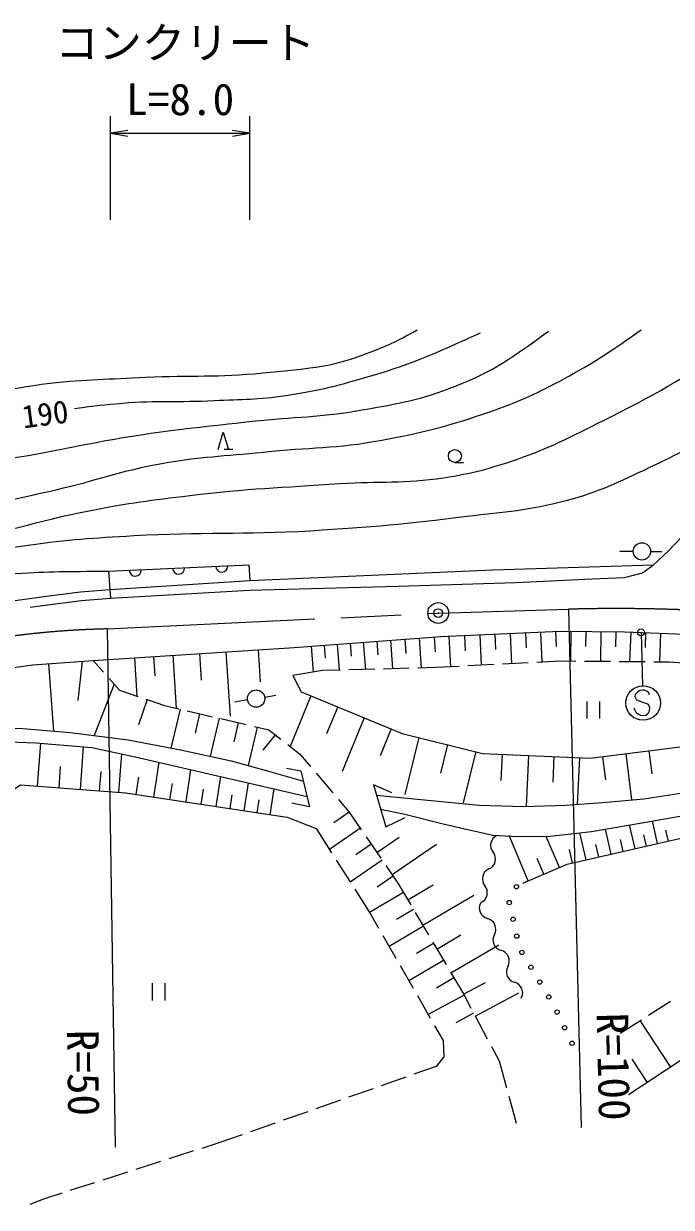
# Model space of a CAD drawing. Units: millimetres at full size, sheet at 1:1000; details may follow other scales. Extents: x 40000 to 680000, y 20000 to 380000.
# Drawn here: x 344309 to 381693, y 242950 to 311335 of the extents above; entities that cross this region are included whole.
import ezdxf
from ezdxf.enums import TextEntityAlignment as Align

# ---------------------------------------------------------------- set-up
doc = ezdxf.new("R2010")
doc.units = ezdxf.units.MM
doc.header["$LTSCALE"] = 1000
doc.header["$PDMODE"] = 32
doc.header["$PDSIZE"] = 500
doc.linetypes.add('CHAIN', pattern=[18.5, 12, -1.5, 3.5, -1.5])
for name, color, linetype, lineweight in [('M-BGD', 7, 'Continuous', 13), ('M-BMK', 2, 'CHAIN', 13), ('M-BMK-SRVR', 3, 'Continuous', 13), ('M-STR-HTXT', 7, 'Continuous', 13), ('M-STR-STRC', 7, 'Continuous', 13)]:
    doc.layers.add(name, color=color, linetype=linetype, lineweight=lineweight)
doc.styles.add('ＭＳ ゴシック', font='')
doc.styles.get('ＭＳ ゴシック').set_extended_font_data('MS Gothic')

# ---------------------------------------------------------------- blocks, each defined once
blk = doc.blocks.new('open_arrow')
at = {"color": 0, "linetype": 'Continuous', "lineweight": -2}
blk.add_lwpolyline([(7.5, 1.25), (0, 0), (7.5, -1.25)], dxfattribs=at)

msp = doc.modelspace()

# ---------------------------------------------------------------- linework, layer by layer
at = {"layer": 'M-BGD'}
for p, q in [((355530, 286727), (355830, 287727)), ((355830, 287727), (356130, 286727)), ((356380, 286727), (355880, 286727)), ((369201, 285983), (369701, 285983)), ((379493, 280847), (378730, 280847)), ((380493, 280847), (381138, 280847)), ((349197, 279699), (357298, 280073)), ((349197, 279699), (349279, 278648)), ((357298, 280073), (357368, 279157)), ((349279, 278648), (349321, 278150)), ((364699, 275653), (364758, 274867)), ((365485, 275711), (365608, 274065)), ((366309, 275773), (366370, 274949)), ((367132, 275834), (367260, 274108)), ((367995, 275898), (368059, 275035)), ((368858, 275949), (368938, 274174)), ((369746, 275988), (369785, 275101)), ((370633, 276028), (370712, 274265)), ((371514, 276067), (371554, 275186)), ((372396, 276107), (372474, 274356)), ((373271, 276146), (373310, 275271)), ((374146, 276185), (374224, 274447)), ((375015, 276224), (375054, 275355)), ((375885, 276230), (375869, 274497)), ((376752, 276221), (376743, 275355)), ((377618, 276213), (377602, 274481)), ((378484, 276205), (378476, 275339)), ((379350, 276186), (379281, 274465)), ((380210, 276151), (380176, 275291)), ((381071, 276116), (381003, 274450)), ((354452, 274945), (354550, 273413)), ((355983, 275043), (356222, 271332)), ((357838, 275163), (357958, 273308)), ((360912, 275371), (361024, 273869)), ((361663, 275427), (361719, 274676)), ((362414, 275483), (362526, 273984)), ((363164, 275539), (363220, 274789)), ((363914, 275594), (364031, 274023)), ((345742, 274359), (346030, 270463)), ((347690, 274502), (347425, 272236)), ((348325, 274549), (348917, 273876)), ((350703, 274703), (350846, 272485)), ((351812, 274774), (351883, 273665)), ((352920, 274846), (353118, 271783)), ((371440, 274303), (369942, 274226)), ((373437, 274406), (371939, 274329)), ((375295, 274502), (373936, 274432)), ((376179, 274494), (375295, 274502)), ((378179, 274476), (376679, 274489)), ((380179, 274457), (378679, 274471)), ((381563, 274445), (380679, 274453)), ((383231, 274320), (381563, 274445)), ((361558, 273958), (359841, 273672)), ((362571, 273985), (361558, 273958)), ((364571, 274037), (363071, 273998)), ((366570, 274090), (365070, 274051)), ((368083, 274130), (367070, 274103)), ((369442, 274200), (368083, 274130)), ((349537, 273173), (348369, 270206)), ((349248, 273501), (349840, 272828)), ((349840, 272828), (350906, 272465)), ((351437, 272284), (350930, 270834)), ((351379, 272303), (352445, 271940)), ((357233, 272261), (356480, 272135)), ((358220, 272425), (358856, 272531)), ((360884, 272498), (359683, 269583)), ((376826, 272182), (376826, 271182)), ((377576, 271182), (377576, 272182)), ((352445, 271940), (353259, 271750)), ((353339, 271732), (352812, 269476)), ((353746, 271637), (355206, 271296)), ((362438, 271858), (361798, 270304)), ((354467, 271469), (354203, 270341)), ((355594, 271205), (355082, 269007)), ((355693, 271182), (357154, 270842)), ((356694, 270949), (356437, 269850)), ((363968, 271228), (362688, 268120)), ((357793, 270693), (357275, 268475)), ((357641, 270728), (358455, 270538)), ((358817, 270257), (358118, 269358)), ((358455, 270538), (359159, 269990)), ((365522, 270588), (364882, 269034)), ((345115, 267277), (345300, 269758)), ((347584, 267093), (347767, 269562)), ((359554, 269683), (360258, 269136)), ((367122, 270087), (366310, 266799)), ((368765, 269681), (368360, 268037)), ((349803, 266928), (349968, 269148)), ((360258, 269136), (360867, 268416)), ((370409, 269276), (369679, 266318)), ((371920, 269127), (371850, 267605)), ((373441, 269057), (373306, 266113)), ((374913, 268989), (374845, 267517)), ((376385, 268921), (376261, 266233)), ((377724, 268984), (377895, 267649)), ((379059, 269154), (379401, 266485)), ((380394, 269325), (380565, 267991)), ((346349, 267185), (346441, 268419)), ((348693, 267011), (348776, 268121)), ((351816, 266652), (352121, 268661)), ((353683, 266369), (353967, 268236)), ((350811, 266805), (350964, 267809)), ((352750, 266510), (352891, 267444)), ((355419, 266105), (355683, 267841)), ((357033, 265861), (357277, 267474)), ((361190, 268034), (362159, 266889)), ((354551, 266237), (354683, 267105)), ((356226, 265983), (356348, 266790)), ((358532, 265633), (358760, 267133)), ((357783, 265747), (357896, 266497)), ((362482, 266507), (363091, 265787)), ((363091, 265787), (362215, 265163)), ((363091, 265787), (363793, 264764)), ((361188, 264828), (362076, 263435)), ((363769, 264875), (361953, 263629)), ((378226, 263352), (377892, 264802)), ((379601, 263669), (379284, 265043)), ((380905, 263969), (380604, 265274)), ((381524, 264112), (381382, 264731)), ((364076, 264352), (364925, 263115)), ((364694, 263452), (365975, 264331)), ((373433, 261815), (372331, 264424)), ((375235, 262576), (374474, 264378)), ((376777, 263018), (376415, 264587)), ((378914, 263511), (378755, 264198)), ((380253, 263819), (380103, 264471)), ((364401, 263954), (363480, 263321)), ((365573, 262171), (368135, 263929)), ((375993, 262838), (375812, 263622)), ((377502, 263185), (377335, 263910)), ((362345, 263014), (363151, 261749)), ((364998, 263009), (363155, 261743)), ((365208, 262703), (365910, 261680)), ((374334, 262196), (373953, 263096)), ((365631, 262087), (364709, 261454)), ((363420, 261327), (364308, 259934)), ((365910, 261680), (366655, 260419)), ((366476, 260722), (367947, 261591)), ((366228, 261142), (364274, 259988)), ((367345, 259252), (370286, 260989)), ((364308, 259934), (364795, 259084)), ((366805, 260165), (365828, 259588)), ((366909, 259989), (367672, 258697)), ((367382, 259188), (365405, 258020)), ((365044, 258650), (365790, 257348)), ((368159, 257873), (369538, 258687)), ((367966, 258199), (366978, 257615)), ((367926, 258267), (368689, 256975)), ((368973, 256494), (371730, 258123)), ((368550, 257210), (366547, 256027)), ((366038, 256915), (366784, 255613)), ((368944, 256545), (369688, 255284)), ((351728, 255907), (351728, 254907)), ((352478, 254907), (352478, 255907)), ((369142, 256209), (368140, 255617)), ((369700, 255262), (370963, 255935)), ((367033, 255179), (367779, 253878)), ((369730, 255205), (367653, 254097)), ((369688, 255284), (370130, 254455)), ((370373, 253999), (372899, 255346)), ((380385, 254051), (381649, 254859)), ((370284, 254166), (369246, 253612)), ((370366, 254014), (371071, 252690)), ((378748, 253005), (379964, 253782)), ((381658, 251047), (379888, 253734)), ((368027, 253444), (368515, 252593)), ((368515, 252593), (368558, 251649)), ((371307, 252249), (371749, 251420)), ((368128, 251091), (366834, 250635)), ((368558, 251649), (368128, 251091)), ((371749, 251420), (372177, 249858)), ((380314, 250162), (379430, 251506)), ((366362, 250469), (364948, 249970)), ((364476, 249804), (363061, 249306)), ((362590, 249140), (361175, 248642)), ((372309, 249376), (372736, 247814)), ((360703, 248475), (359288, 247977)), ((358817, 247811), (357402, 247313)), ((356930, 247147), (355636, 246691)), ((354120, 246204), (352691, 245746)), ((355636, 246691), (354596, 246357)), ((352215, 245594), (350787, 245136)), ((350311, 244983), (348882, 244525)), ((348406, 244372), (346978, 243914)), ((346502, 243762), (345462, 243428)), ((345462, 243428), (344655, 243121))]:
    msp.add_line(p, q, dxfattribs=at)
for points in [[(349321, 278150), (357338, 278600), (365925, 278845), (372690, 279055), (377130, 279254), (379000, 279332), (380028, 279612), (380666, 280079), (381492, 280843), (385870, 285423), (389835, 289395), (393293, 292690)], [(349279, 278648), (357368, 279157), (371388, 279788), (380666, 280079)], [(320641, 269453), (324953, 272230), (327991, 273795), (330819, 274987), (333483, 275875), (336450, 276646), (339535, 277324), (343110, 277916), (345618, 278259), (347597, 278508), (349279, 278648)], [(308622, 257444), (310118, 258122), (313319, 260085), (320213, 264688), (324302, 267445), (326055, 268544), (328882, 270039), (331874, 271278), (334724, 272306), (337856, 273077), (340940, 273755), (344843, 274292), (348325, 274549), (359915, 275297), (368398, 275928), (375274, 276235), (378989, 276200), (382459, 276060), (387051, 275815), (391663, 275190), (394622, 274646), (399476, 273682)], [(359841, 273672), (360327, 272727), (366166, 270323), (370802, 269179), (377012, 268892), (382822, 269636), (391580, 271955), (391551, 272928)], [(364675, 266768), (370607, 266185), (373182, 266109), (375586, 266185), (377742, 266338), (380108, 266548), (382856, 266968), (386157, 267654), (390535, 269047), (393254, 270049), (396088, 271251), (400773, 273365)], [(364913, 265956), (366232, 265693), (368675, 265063), (371384, 264453), (372491, 264395), (374542, 264376), (377089, 264662), (379894, 265149), (383815, 265836), (386562, 266551), (391055, 267868), (394261, 269041), (397151, 270301), (400614, 271732), (404678, 269957), (408370, 268097), (410717, 266838), (411948, 265693), (414981, 262344), (424526, 249680)], [(305931, 235667), (308077, 237170), (310610, 239745), (312370, 242107), (314216, 245326), (316234, 250049), (319110, 257347), (320741, 260523), (322244, 262541), (324605, 264559), (328125, 266834), (331474, 268508), (334622, 269810), (337083, 270383), (340804, 270698), (344267, 270612), (346986, 270383), (350334, 269954), (353454, 269353), (356287, 268752), (358434, 268151), (360460, 267568)], [(305692, 234149), (307295, 235122), (309613, 236868), (311416, 238929), (313534, 241619), (314851, 243765), (316482, 246999), (318199, 251063), (320088, 255986), (321376, 259048), (322378, 260536), (323723, 262282), (324925, 263456), (326327, 264372), (328559, 265831), (331965, 267577), (334856, 268865), (337088, 269466), (339607, 269809), (341896, 269895), (345016, 269781), (348250, 269523), (350740, 268979), (360666, 266694)], [(359489, 268330), (360316, 268177), (360812, 266079), (359794, 266295)], [(324748, 233028), (331123, 239081), (334150, 243782), (343229, 266771), (344131, 267350), (350184, 266900), (359521, 265483), (361188, 264828)], [(365569, 266905), (364500, 267363), (365213, 264934), (366332, 265468)], [(411074, 264301), (408584, 265884), (403861, 265669), (379220, 249442)], [(373113, 261680), (375689, 262768), (386622, 265286)]]:
    msp.add_lwpolyline(points, dxfattribs=at)
for centre, radius in [((369200, 286358), 375), ((379993, 280847), 500), ((357727, 272343), 500), ((372756, 261469), 125), ((372339, 260560), 125), ((372561, 259594), 125), ((372773, 258617), 125), ((373070, 257674), 125), ((373586, 256817), 125), ((374101, 255960), 125), ((374617, 255103), 125), ((375103, 254231), 125), ((375534, 253328), 125), ((375964, 252426), 125)]:
    msp.add_circle(centre, radius, dxfattribs=at)
at = {"layer": 'M-BGD', "lineweight": 25}
msp.add_circle((379944, 276167), 200, dxfattribs=at)
at = {"layer": 'M-BGD'}
for centre, radius, start, end in [((350750, 279770), 350, 182.64255, 2.64255), ((353247, 279886), 350, 182.64255, 2.64255), ((355744, 280001), 350, 182.64255, 2.64255), ((371888, 263865), 625, 113.15779, 219.41799), ((370922, 263071), 625, 293.15779, 39.41799), ((371414, 261922), 625, 113.15779, 219.41799), ((370448, 261128), 625, 293.15779, 39.41799), ((371235, 260241), 625, 149.98436, 256.24456), ((370938, 259026), 625, 329.98436, 76.24456), ((372019, 258399), 625, 149.71367, 255.97388), ((371716, 257186), 625, 329.71367, 75.97388), ((372795, 256555), 625, 149.71367, 255.97388), ((372492, 255343), 625, 329.71367, 75.97388)]:
    msp.add_arc(centre, radius, start, end, dxfattribs=at)
for points, knots in [([(318131, 283868), (321673, 283536), (322593, 283455), (325458, 283238), (328897, 282978), (330823, 282659), (334272, 282694), (336131, 282713), (337183, 282715), (339023, 282980), (341844, 283387), (343399, 283781), (346178, 284411), (348571, 284954), (349859, 285494), (352274, 285928), (354544, 286336), (355848, 286343), (358141, 286586), (360811, 286871), (362343, 286773), (364981, 287273), (367667, 287782), (369169, 288165), (371736, 289105), (373511, 289755), (374466, 290241), (376114, 291166), (377672, 292039), (378209, 292415), (379950, 293656)], [0, 0, 0, 0, 1, 1, 1, 2, 2, 2, 3, 3, 3, 4, 4, 4, 5, 5, 5, 6, 6, 6, 7, 7, 7, 8, 8, 8, 9, 9, 9, 10, 10, 10, 10]), ([(323869, 286586), (325256, 285955), (325739, 285778), (326989, 285413), (328811, 284882), (329901, 284801), (331797, 284698), (334004, 284577), (335243, 284900), (337435, 285184), (340404, 285569), (342043, 285945), (344991, 286472), (347229, 286872), (348468, 287179), (350714, 287531), (353351, 287945), (354845, 288061), (357497, 288361), (359977, 288641), (361395, 288578), (363851, 289019), (365986, 289403), (367215, 289593), (369231, 290393), (371500, 291292), (372338, 291936), (374612, 293570)], [0, 0, 0, 0, 1, 1, 1, 2, 2, 2, 3, 3, 3, 4, 4, 4, 5, 5, 5, 6, 6, 6, 7, 7, 7, 8, 8, 8, 9, 9, 9, 9]), ([(332250, 289987), (333318, 289691), (333687, 289632), (334625, 289500), (336375, 289255), (337386, 289427), (339147, 289558), (341774, 289752), (343199, 290262), (345816, 290559), (347975, 290805), (349198, 290792), (351368, 290903), (354005, 291038), (355496, 290887), (358122, 291160), (360486, 291407), (361885, 291426), (364104, 292276), (365280, 292728), (365759, 292925), (367023, 293650)], [0, 0, 0, 0, 1, 1, 1, 2, 2, 2, 3, 3, 3, 4, 4, 4, 5, 5, 5, 6, 6, 6, 7, 7, 7, 7]), ([(347242, 289105), (348553, 289284), (348925, 289316), (350008, 289410), (352073, 289590), (353243, 289451), (355313, 289563), (356924, 289650), (357838, 289610), (359434, 289849), (361417, 290146), (362510, 290446), (364433, 291013), (366946, 291754), (367821, 292192), (370672, 293474)], [0, 0, 0, 0, 1, 1, 1, 2, 2, 2, 3, 3, 3, 4, 4, 4, 5, 5, 5, 5]), ([(225199, 292432), (227322, 291527), (227877, 291284), (229578, 290515), (231787, 289515), (232981, 288861), (235187, 287853), (237405, 286840), (238628, 286217), (240911, 285363), (243461, 284409), (244945, 284031), (247551, 283245), (249912, 282533), (251232, 282120), (253618, 281499), (256576, 280730), (258269, 280447), (261231, 279696), (263829, 279038), (265258, 278572), (267842, 277865), (271507, 276861), (273550, 276262), (277230, 275317), (279872, 274639), (281347, 274236), (284013, 273658), (286615, 273093), (288091, 272829), (290738, 272541), (291818, 272424), (292428, 272403), (293514, 272370), (295067, 272322), (295943, 272218), (297492, 272341), (299379, 272491), (300402, 272848), (302272, 273142), (303599, 273352), (304339, 273514), (305678, 273629), (307805, 273811), (309016, 273487), (311144, 273658), (312839, 273793), (313791, 273882), (315466, 274173), (319013, 274789), (320980, 275249), (324481, 276090), (326972, 276689), (328368, 277027), (330834, 277722), (333922, 278591), (335593, 279290), (338705, 280068), (340970, 280635), (342259, 280891), (344572, 281213), (346940, 281543), (348282, 281615), (350668, 281757), (354653, 281994), (356900, 281802), (360885, 282043), (364415, 282256), (366391, 282440), (369900, 282873), (372148, 283150), (373435, 283211), (375624, 283789), (377589, 284308), (378621, 284843), (380461, 285706), (382509, 286667), (383605, 287319), (385527, 288511), (388008, 290051), (388817, 290740), (391566, 292919)], [0, 0, 0, 0, 1, 1, 1, 2, 2, 2, 3, 3, 3, 4, 4, 4, 5, 5, 5, 6, 6, 6, 7, 7, 7, 8, 8, 8, 9, 9, 9, 10, 10, 10, 11, 11, 11, 12, 12, 12, 13, 13, 13, 14, 14, 14, 15, 15, 15, 16, 16, 16, 17, 17, 17, 18, 18, 18, 19, 19, 19, 20, 20, 20, 21, 21, 21, 22, 22, 22, 23, 23, 23, 24, 24, 24, 25, 25, 25, 26, 26, 26, 27, 27, 27, 27]), ([(313494, 281027), (315818, 280908), (316454, 280860), (318346, 280684), (321023, 280434), (322483, 279871), (325171, 279782), (327653, 279700), (329053, 279762), (331525, 279997), (334835, 280311), (336674, 280656), (339939, 281285), (343186, 281910), (344937, 282578), (348182, 283217), (350394, 283652), (351653, 283801), (353891, 284075), (357264, 284488), (359173, 284530), (362563, 284762), (364903, 284922), (366240, 284753), (368559, 285105), (370234, 285360), (371165, 285609), (372766, 286164), (374969, 286929), (376116, 287587), (378204, 288626), (381335, 290183), (382357, 290893), (385931, 293148)], [0, 0, 0, 0, 1, 1, 1, 2, 2, 2, 3, 3, 3, 4, 4, 4, 5, 5, 5, 6, 6, 6, 7, 7, 7, 8, 8, 8, 9, 9, 9, 10, 10, 10, 11, 11, 11, 11]), ([(308671, 267113), (310469, 267358), (311028, 267459), (312506, 267828), (314437, 268311), (315482, 268739), (317314, 269517), (319864, 270599), (321218, 271377), (323639, 272722), (325712, 273874), (326714, 274806), (328848, 275842), (330857, 276817), (332030, 277293), (334171, 277931), (336269, 278556), (337478, 278808), (339637, 279161), (341266, 279428), (342197, 279452), (343845, 279562), (345931, 279702), (346643, 279690), (349197, 279699)], [0, 0, 0, 0, 1, 1, 1, 2, 2, 2, 3, 3, 3, 4, 4, 4, 5, 5, 5, 6, 6, 6, 7, 7, 7, 8, 8, 8, 8])]:
    msp.add_open_spline(points, degree=3, knots=knots, dxfattribs=at)
at = {"layer": 'M-BMK'}
msp.add_lwpolyline([(349126, 276367), (368239, 277286), (375757, 277505)], dxfattribs=at)
for centre, radius, start, end in [((378513, 177543), 100000, 76.54268, 91.57951), ((350191, 226378), 50000, 91.22024, 120.57458)]:
    msp.add_arc(centre, radius, start, end, dxfattribs=at)
at = {"layer": 'M-BMK-SRVR'}
msp.add_circle((368239, 277286), 600, dxfattribs=at)
msp.add_point((368239, 277286), dxfattribs=at)
at = {"layer": 'M-STR-HTXT'}
for p, q in [((349321, 300000), (349321, 306000)), ((357368, 300000), (357368, 306000)), ((349321, 305000), (357368, 305000)), ((375757, 277505), (376488, 247565)), ((349126, 276367), (349580, 246421))]:
    msp.add_line(p, q, dxfattribs=at)
at = {"layer": 'M-STR-STRC'}
for p, q in [((344682, 277626), (345684, 277763)), ((345684, 277763), (347649, 278011)), ((347649, 278011), (349321, 278150)), ((379944, 276167), (380036, 273082)), ((379609, 272574), (379593, 272460)), ((379593, 272460), (379679, 272278)), ((379738, 272712), (379609, 272574)), ((379679, 272278), (379830, 272204)), ((379869, 272805), (379738, 272712)), ((379830, 272204), (380362, 272016)), ((380035, 272838), (379869, 272805)), ((380150, 272822), (380035, 272838)), ((380295, 272750), (380150, 272822)), ((380405, 272675), (380295, 272750)), ((380439, 272564), (380405, 272675)), ((379595, 271685), (379556, 271795)), ((379680, 271507), (379595, 271685)), ((379783, 271434), (379680, 271507)), ((380412, 271616), (380342, 271467)), ((380362, 272016), (380442, 271843)), ((380442, 271843), (380412, 271616)), ((379929, 271359), (379783, 271434)), ((380049, 271342), (379929, 271359)), ((380217, 271371), (380049, 271342)), ((380342, 271467), (380217, 271371))]:
    msp.add_line(p, q, dxfattribs=at)
msp.add_circle((380067, 272087), 1000, dxfattribs=at)

# ---------------------------------------------------------------- block references
at = {"layer": 'M-STR-HTXT', "xscale": 133, "yscale": 133}
msp.add_blockref('open_arrow', (349321, 305000), dxfattribs=at)
at = {"layer": 'M-STR-HTXT', "xscale": 133, "yscale": 133, "rotation": 180}
msp.add_blockref('open_arrow', (357368, 305000), dxfattribs=at)

# ---------------------------------------------------------------- texts
at = {"layer": 'M-BGD', "style": 'ＭＳ ゴシック'}
msp.add_text('190', height=1320, rotation=7.485, dxfattribs=at).set_placement((345544, 288781), align=Align.MIDDLE_CENTER)
at = {"layer": 'M-STR-HTXT', "style": 'ＭＳ ゴシック'}
msp.add_text('コンクリート', height=1833, dxfattribs=at).set_placement((353629, 310234), align=Align.MIDDLE_CENTER)
msp.add_text('L=8.0', height=1833, dxfattribs=at).set_placement((353344, 305500), align=Align.BOTTOM_CENTER)
for s, rotation, p in [('R=100', 271.398, (376824, 254160)), ('R=50', 270.869, (346255, 253190))]:
    msp.add_text(s, height=1833, rotation=rotation, dxfattribs=at).set_placement(p, align=Align.BOTTOM_LEFT)

doc.saveas('drawing.dxf')
